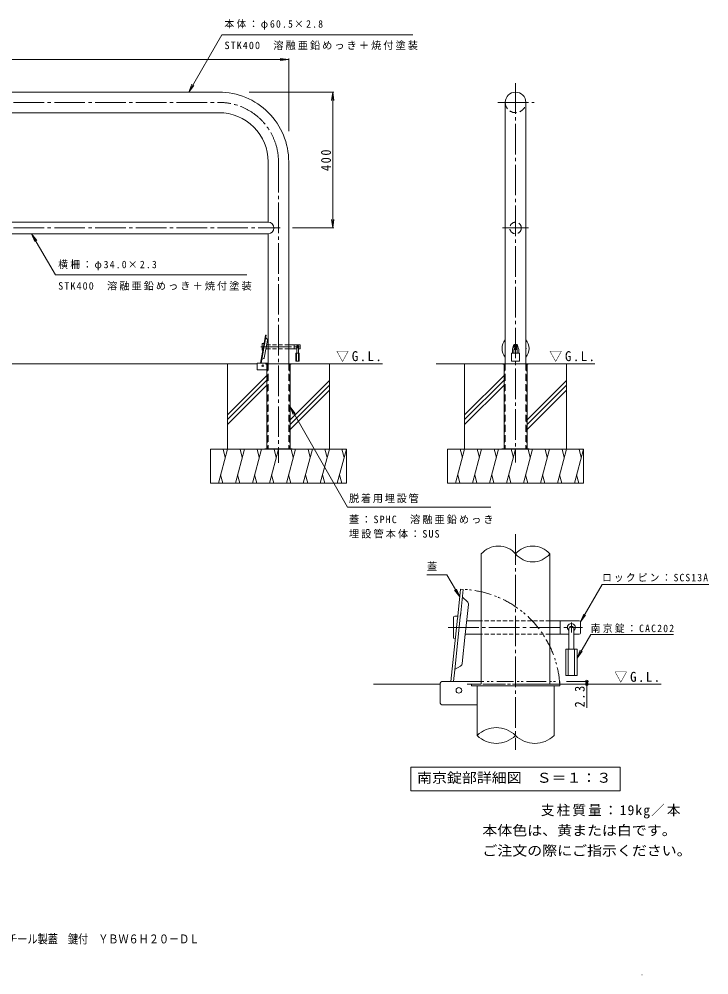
# Model space of a CAD drawing. Units: millimetres at full size, sheet at 1:10, with parts at other scales. Extents: x -1822 to 1860, y -1460 to 1355.
# Drawn here: x -171 to 1860, y -1460 to 1355 of the extents above; entities that cross this region are included whole.
import ezdxf
from ezdxf.enums import TextEntityAlignment as Align

# ---------------------------------------------------------------- set-up
doc = ezdxf.new("R2010")
doc.units = ezdxf.units.MM
doc.header["$LTSCALE"] = 10
doc.header["$PDMODE"] = 32
doc.header["$PDSIZE"] = 8
for name, pattern in [('CHAIN1', [8, 5, -1, 1, -1]), ('CHAIN2', [12, 9, -1, 1, -1]), ('DASHED1', [1.8, 1.2, -0.6]), ('DASHED2', [3, 2, -1]), ('DOUBLE_CHAIN1', [8.8, 5, -1, 0.6, -0.6, 0.6, -1])]:
    doc.linetypes.add(name, pattern=pattern)
for name, color, linetype, lineweight in [('C-0', 4, 'Continuous', 9), ('C-1', 7, 'Continuous', 9), ('C-2', 4, 'Continuous', 9), ('C-3', 3, 'DASHED2', 9), ('C-4', 7, 'Continuous', 9), ('C-5', 7, 'Continuous', 9), ('C-6', 7, 'Continuous', 9), ('C-A', 2, 'Continuous', 9), ('C-E', 6, 'Continuous', 5), ('D-0', 4, 'Continuous', 9), ('D-1', 3, 'Continuous', 9), ('D-2', 4, 'Continuous', 9), ('D-4', 7, 'Continuous', 9), ('D-5', 7, 'Continuous', 9), ('D-6', 7, 'Continuous', 9), ('D-A', 2, 'Continuous', 9), ('D-E', 6, 'Continuous', 5)]:
    doc.layers.add(name, color=color, linetype=linetype, lineweight=lineweight)
doc.layers.add('F-5', color=2, linetype='Continuous')
doc.layers.add('F-F', color=2, linetype='Continuous')
doc.styles.add('ＭＳ ゴシック', font='')
doc.styles.get('ＭＳ ゴシック').set_extended_font_data('MS Gothic')

msp = doc.modelspace()

# ---------------------------------------------------------------- linework, layer by layer
at = {"layer": 'C-0', "color": 7, "linetype": 'CHAIN2'}
for p, q in [((1290.35, 1165.91), (1290.35, 48.64)), ((-1027.44, 1109.41), (417.31, 1109.41)), ((1238.46, 1109.4), (1345.48, 1109.4)), ((592.31, 934.41), (592.31, 47.76)), ((-1027.44, 739.66), (597.49, 739.66)), ((1251.56, 739.65), (1328.68, 739.65)), ((540.44, 389.89), (659.05, 389.89))]:
    msp.add_line(p, q, dxfattribs=at)
at = {"layer": 'C-0'}
for p, q in [((1283.35, 390.74), (1283.35, 388.82)), ((1297.35, 390.74), (1297.35, 388.82)), ((554.81, 339.66), (554.81, 338.16)), ((554.81, 339.66), (554.81, 338.16)), ((554.81, 339.66), (629.81, 339.66)), ((554.81, 338.16), (558.31, 338.16)), ((558.31, 338.16), (558.31, 89.66)), ((626.31, 338.16), (626.31, 89.66)), ((629.81, 338.16), (626.31, 338.16)), ((629.81, 339.66), (629.81, 338.16)), ((1252.85, 339.66), (1252.85, 338.16)), ((1252.85, 339.66), (1252.85, 338.16)), ((1252.85, 339.66), (1327.85, 339.66)), ((1252.85, 338.16), (1256.35, 338.16)), ((1256.35, 338.16), (1256.35, 89.66)), ((1324.35, 338.16), (1324.35, 89.66)), ((1327.85, 338.16), (1324.35, 338.16)), ((1327.85, 339.66), (1327.85, 338.16))]:
    msp.add_line(p, q, dxfattribs=at)
at = {"layer": 'C-0', "linetype": 'DASHED2'}
for p, q in [((559.81, 338.16), (559.81, 89.66)), ((624.81, 338.16), (624.81, 89.66)), ((1257.85, 338.16), (1257.85, 89.66)), ((1322.85, 338.16), (1322.85, 89.66))]:
    msp.add_line(p, q, dxfattribs=at)
at = {"layer": 'C-0', "color": 7, "linetype": 'CHAIN2'}
msp.add_arc((417.31, 934.41), 175, 0, 90.00024, dxfattribs=at)
at = {"layer": 'C-0'}
for centre, start, end in [((1290.35, 390.74), 359.99939, 180.00061), ((1290.35, 388.82), 179.99939, 187.6925), ((1290.35, 388.82), 229.58139, 310.41597), ((1290.35, 388.82), 352.30522, 0.00061)]:
    msp.add_arc(centre, 7, start, end, dxfattribs=at)
at = {"layer": 'C-0', "linetype": 'DASHED2'}
for centre, start, end in [((558.31, 338.16), 0, 90), ((626.31, 338.16), 90, 180), ((1256.35, 338.16), 0, 90), ((1324.35, 338.16), 90, 180)]:
    msp.add_arc(centre, 1.5, start, end, dxfattribs=at)
at = {"layer": 'C-1', "color": 3}
for p, q in [((529.56, 322.96), (529.56, 340.46)), ((531.06, 341.96), (562.06, 341.96)), ((531.06, 321.46), (558.31, 321.46))]:
    msp.add_line(p, q, dxfattribs=at)
at = {"layer": 'C-1'}
for p, q in [((552.31, 89.66), (552.31, 88.16)), ((632.31, 89.66), (552.31, 89.66)), ((579.81, 89.66), (579.81, 88.16)), ((604.81, 89.66), (604.81, 88.16)), ((632.31, 89.66), (632.31, 88.16)), ((1250.35, 89.66), (1250.35, 88.16)), ((1330.35, 89.66), (1250.35, 89.66)), ((1277.85, 89.66), (1277.85, 88.16)), ((1302.85, 89.66), (1302.85, 88.16)), ((1330.35, 89.66), (1330.35, 88.16))]:
    msp.add_line(p, q, dxfattribs=at)
at = {"layer": 'C-1', "color": 3}
for centre, start, end in [((531.06, 340.46), 90, 180), ((531.06, 322.96), 180, 270)]:
    msp.add_arc(centre, 1.5, start, end, dxfattribs=at)
at = {"layer": 'C-2', "color": 3}
for p, q in [((-1027.44, 1139.66), (417.31, 1139.66)), ((1260.1, 1109.4), (1260.1, 339.66)), ((1320.6, 1109.4), (1320.6, 339.66)), ((-1027.44, 1079.16), (417.31, 1079.16)), ((562.06, 934.41), (562.06, 756.66)), ((622.56, 934.41), (622.56, 339.66)), ((-1027.44, 756.66), (562.06, 756.66)), ((-1027.44, 722.66), (562.06, 722.66)), ((562.06, 722.66), (562.06, 339.66))]:
    msp.add_line(p, q, dxfattribs=at)
at = {"layer": 'C-2'}
for p, q in [((541.75, 341.96), (556.14, 423.6)), ((553.88, 424), (552.68, 417.19)), ((553.88, 424), (556.14, 423.6)), ((539.41, 341.96), (552.68, 417.19)), ((559.7, 409.2), (552.22, 366.79)), ((558.86, 411.84), (555.05, 415.66)), ((550.6, 357.62), (552.22, 366.79)), ((548.93, 355.43), (544.02, 353.14))]:
    msp.add_line(p, q, dxfattribs=at)
at = {"layer": 'C-2', "color": 3, "linetype": 'DASHED2'}
msp.add_circle((1290.35, 739.65), 17, dxfattribs=at)
at = {"layer": 'C-2', "color": 3}
for centre, radius, start, end in [((417.31, 934.41), 205.25, 0, 90.00023), ((1290.35, 1109.4), 30.25, 0, 180), ((417.31, 934.41), 144.75, 0, 90.0002), ((562.06, 739.66), 17, 270, 90)]:
    msp.add_arc(centre, radius, start, end, dxfattribs=at)
at = {"layer": 'C-2', "color": 3, "linetype": 'DASHED2'}
msp.add_arc((1290.35, 1109.4), 30.25, 180.00047, 0.00047, dxfattribs=at)
at = {"layer": 'C-2'}
for centre, radius, start, end in [((555.54, 416.15), 0.7, 169.99799, 224.99889), ((556.74, 409.72), 3, 349.99956, 44.99919), ((544.32, 352.51), 0.7, 115.00227, 170.00244), ((547.65, 358.14), 3, 295.00172, 349.99965)]:
    msp.add_arc(centre, radius, start, end, dxfattribs=at)
for major_axis, start_param, end_param in [((39.75, 0), 2.435662, 3.8475233), ((39.75, 0), 5.5772489, 6.9870586), ((30.75, 0), 2.9610315, 3.3221538), ((30.75, 0), 6.1025973, 6.4637734)]:
    msp.add_ellipse((1290.35, 384.8), major_axis=major_axis, ratio=0.9945, start_param=start_param, end_param=end_param, dxfattribs=at)
at = {"layer": 'C-3'}
for p, q in [((562.06, 339.66), (562.06, 89.66)), ((622.56, 339.66), (622.56, 89.66)), ((1260.1, 339.66), (1260.1, 89.66)), ((1320.6, 339.66), (1320.6, 89.66))]:
    msp.add_line(p, q, dxfattribs=at)
at = {"layer": 'C-4'}
for p, q in [((622.56, 1235.89), (597.77, 1239.15)), ((622.56, 1238.89), (622.56, 1024.33)), ((-1377.44, 1235.89), (622.56, 1235.89)), ((622.56, 1235.89), (597.77, 1232.63)), ((755.11, 1139.66), (506.37, 1139.66)), ((752.11, 1139.66), (748.85, 1114.87)), ((752.11, 1139.66), (755.37, 1114.87)), ((752.11, 739.66), (752.11, 1139.66)), ((752.11, 739.66), (748.85, 764.45)), ((752.11, 739.66), (755.37, 764.45)), ((755.11, 739.66), (633.92, 739.66))]:
    msp.add_line(p, q, dxfattribs=at)
at = {"layer": 'C-5'}
for p, q in [((327.96, 1139.66), (425.8, 1308.08)), ((988.33, 1308.09), (425.8, 1308.08)), ((327.96, 1139.66), (337.52, 1162.75)), ((327.96, 1139.66), (343.17, 1159.49)), ((-134.45, 722.66), (-124.88, 699.56)), ((-134.45, 722.66), (-119.23, 702.82)), ((-134.45, 722.66), (-64.38, 602.06)), ((-64.38, 602.06), (498.83, 602.06)), ((1287.85, 385.13), (1287.85, 394.67)), ((1292.85, 385.13), (1292.85, 394.67)), ((626.31, 213.29), (635.87, 190.2)), ((626.31, 213.29), (641.53, 193.46))]:
    msp.add_line(p, q, dxfattribs=at)
msp.add_lwpolyline([(626.31, 213.29), (795.67, -82.16), (1217.68, -82.16)], dxfattribs=at)
for centre, radius, start, end in [((1290.35, 389.9), 6, 349.8367, 190.1633), ((1288.85, 394.67), 1, 107.45982, 180), ((1291.85, 394.67), 1, 0, 72.54018), ((1290.35, 389.9), 6, 234.7027, 305.2973), ((1288.85, 385.13), 1, 180, 252.54018), ((1291.85, 385.13), 1, 287.45982, 0)]:
    msp.add_arc(centre, radius, start, end, dxfattribs=at)
at = {"layer": 'C-6'}
for p, q in [((544.57, 380.89), (544.57, 398.89)), ((545.57, 399.89), (549.63, 399.89)), ((562.06, 395.89), (557.35, 395.89)), ((655.57, 395.89), (622.56, 395.89)), ((638.57, 395.89), (638.57, 383.89)), ((656.57, 394.89), (656.57, 384.89)), ((546.1, 379.89), (545.57, 379.89)), ((562.06, 383.89), (555.23, 383.89)), ((646.32, 383.89), (622.56, 383.89)), ((655.57, 383.89), (650.82, 383.89))]:
    msp.add_line(p, q, dxfattribs=at)
at = {"layer": 'C-6', "linetype": 'DASHED1'}
for p, q in [((622.56, 395.89), (562.06, 395.89)), ((622.56, 383.89), (562.06, 383.89))]:
    msp.add_line(p, q, dxfattribs=at)
at = {"layer": 'C-6', "linetype": 'CHAIN1'}
msp.add_line((648.57, 394.41), (648.57, 385.35), dxfattribs=at)
at = {"layer": 'C-6', "color": 2}
for p, q in [((1278.35, 370.9), (1302.35, 370.9)), ((1280.85, 381.4), (1280.85, 370.9)), ((1285.35, 381.4), (1285.35, 370.9)), ((1295.35, 381.4), (1295.35, 370.9)), ((1299.85, 381.4), (1299.85, 370.9)), ((1302.35, 370.9), (1302.35, 347.4))]:
    msp.add_line(p, q, dxfattribs=at)
at = {"layer": 'C-6', "color": 6, "lineweight": 5}
for p, q in [((-1284.44, 339.65), (529.56, 339.66)), ((622.56, 339.66), (898.97, 339.66))]:
    msp.add_line(p, q, dxfattribs=at)
at = {"layer": 'C-6', "color": 2}
msp.add_lwpolyline([(1278.35, 370.9), (1278.35, 347.4), (1302.35, 347.4)], dxfattribs=at)
at = {"layer": 'C-6'}
for centre, radius, start, end in [((545.57, 398.89), 1, 90, 180), ((655.57, 394.89), 1, 0, 90), ((545.57, 380.89), 1, 180, 270), ((648.57, 389.89), 3.5, 310.00473, 229.99223), ((655.57, 384.89), 1, 270, 0)]:
    msp.add_arc(centre, radius, start, end, dxfattribs=at)
at = {"layer": 'C-6', "color": 2}
for radius, start, end in [(9.5, 105.25735, 180), (5, 119.99915, 180), (9.5, 0, 74.74271), (5, 0, 60.00085)]:
    msp.add_arc((1290.35, 381.4), radius, start, end, dxfattribs=at)
at = {"layer": 'C-A'}
for p, q in [((643.57, 370.89), (653.57, 370.89)), ((645.82, 370.89), (645.82, 347.39)), ((646.32, 388.64), (646.32, 370.89)), ((650.82, 388.64), (650.82, 370.89)), ((651.32, 370.89), (651.32, 347.39)), ((653.57, 370.89), (653.57, 347.39))]:
    msp.add_line(p, q, dxfattribs=at)
msp.add_lwpolyline([(643.57, 370.89), (643.57, 347.39), (653.57, 347.39)], dxfattribs=at)
msp.add_arc((648.57, 388.64), 2.25, 0, 180, dxfattribs=at)
at = {"layer": 'C-E'}
for p, q in [((-641.91, 339.66), (529.56, 339.66)), ((442.31, 88.16), (442.31, 339.66)), ((629.81, 339.66), (825.71, 339.66)), ((742.31, 88.16), (742.31, 339.66)), ((1056.13, 339.66), (1252.85, 339.66)), ((1140.35, 88.16), (1140.35, 339.66)), ((1327.85, 339.66), (1523.75, 339.66)), ((1440.35, 88.16), (1440.35, 339.66)), ((558.31, 305.47), (442.31, 189.47)), ((558.31, 291.32), (442.31, 175.32)), ((742.31, 290.59), (626.31, 174.59)), ((1256.35, 305.47), (1140.35, 189.47)), ((1256.35, 291.33), (1140.35, 175.33)), ((1440.35, 290.59), (1324.35, 174.59)), ((558.31, 277.18), (442.31, 161.18)), ((742.31, 276.44), (626.31, 160.44)), ((742.31, 262.3), (626.31, 146.3)), ((1256.35, 277.18), (1140.35, 161.18)), ((1440.35, 276.44), (1324.35, 160.44)), ((1440.35, 262.3), (1324.35, 146.3)), ((392.31, 88.16), (792.31, 88.16)), ((392.31, -11.84), (392.31, 88.16)), ((442.31, 88.16), (415.51, -11.84)), ((429.26, 88.16), (435.78, 63.81)), ((492.31, 88.16), (465.51, -11.84)), ((479.26, 88.16), (485.78, 63.81)), ((542.31, 88.16), (515.51, -11.84)), ((529.26, 88.16), (535.78, 63.81)), ((592.31, 88.16), (565.51, -11.84)), ((579.26, 88.16), (585.78, 63.81)), ((642.31, 88.16), (615.51, -11.84)), ((629.26, 88.16), (635.78, 63.81)), ((692.31, 88.16), (665.51, -11.84)), ((679.26, 88.16), (685.78, 63.81)), ((742.31, 88.16), (715.51, -11.84)), ((729.26, 88.16), (735.78, 63.81)), ((792.31, 88.16), (765.51, -11.84)), ((779.26, 88.16), (785.78, 63.81)), ((792.31, -11.84), (792.31, 88.16)), ((1090.35, 88.16), (1490.35, 88.16)), ((1090.35, -11.84), (1090.35, 88.16)), ((1140.35, 88.16), (1113.55, -11.84)), ((1127.3, 88.16), (1133.82, 63.81)), ((1190.35, 88.16), (1163.55, -11.84)), ((1177.3, 88.16), (1183.82, 63.81)), ((1240.35, 88.16), (1213.55, -11.84)), ((1227.3, 88.16), (1233.82, 63.81)), ((1290.35, 88.16), (1263.55, -11.84)), ((1277.3, 88.16), (1283.82, 63.81)), ((1340.35, 88.16), (1313.55, -11.84)), ((1327.3, 88.16), (1333.82, 63.81)), ((1390.35, 88.16), (1363.55, -11.84)), ((1377.3, 88.16), (1383.82, 63.81)), ((1440.35, 88.16), (1413.55, -11.84)), ((1427.3, 88.16), (1433.82, 63.81)), ((1490.35, 88.16), (1463.55, -11.84)), ((1477.3, 88.16), (1483.82, 63.81)), ((1490.35, -11.84), (1490.35, 88.16)), ((428.56, -11.84), (422.04, 12.51)), ((478.56, -11.84), (472.04, 12.51)), ((528.56, -11.84), (522.04, 12.51)), ((578.56, -11.84), (572.04, 12.51)), ((628.56, -11.84), (622.04, 12.51)), ((678.56, -11.84), (672.04, 12.51)), ((728.56, -11.84), (722.04, 12.51)), ((778.56, -11.84), (772.04, 12.51)), ((1126.6, -11.84), (1120.08, 12.51)), ((1176.6, -11.84), (1170.08, 12.51)), ((1226.6, -11.84), (1220.08, 12.51)), ((1276.6, -11.84), (1270.08, 12.51)), ((1326.6, -11.84), (1320.08, 12.51)), ((1376.6, -11.84), (1370.08, 12.51)), ((1426.6, -11.84), (1420.08, 12.51)), ((1476.6, -11.84), (1470.08, 12.51)), ((392.31, -11.84), (792.31, -11.84)), ((1090.35, -11.84), (1490.35, -11.84))]:
    msp.add_line(p, q, dxfattribs=at)
at = {"layer": 'C-E', "color": 4, "lineweight": 9}
msp.add_circle((545.96, 334.16), 2.5, dxfattribs=at)
at = {"layer": 'D-0', "color": 7, "linetype": 'CHAIN2'}
for p, q in [((1290.35, -162.13), (1290.35, -797.45)), ((1091.98, -436.89), (1487.33, -436.89))]:
    msp.add_line(p, q, dxfattribs=at)
at = {"layer": 'D-0', "linetype": 'DOUBLE_CHAIN1'}
for p, q in [((1146.76, -595.89), (1334.69, -595.89)), ((1182.64, -603.56), (1147.56, -603.56)), ((1420.35, -603.56), (1182.64, -603.56))]:
    msp.add_line(p, q, dxfattribs=at)
at = {"layer": 'D-0'}
for p, q in [((1177.01, -608.56), (1177.01, -754.88)), ((1403.68, -608.56), (1403.68, -754.88)), ((1420.35, -603.56), (1420.35, -608.56))]:
    msp.add_line(p, q, dxfattribs=at)
msp.add_lwpolyline([(1160.35, -603.56), (1160.35, -608.56), (1420.35, -608.56)], dxfattribs=at)
at = {"layer": 'D-0', "linetype": 'DOUBLE_CHAIN1'}
msp.add_lwpolyline([(1330.32, -595.89), (1420.35, -595.89), (1420.35, -603.56)], dxfattribs=at)
msp.add_arc((1123.35, -621.89), 297.56, 3.53229, 87.53222, dxfattribs=at)
at = {"layer": 'D-0'}
for centre, start, end in [((1233.68, -812.02), 45.23975, 134.76025), ((1233.68, -697.73), 225.23975, 314.76025), ((1347.01, -697.73), 225.23975, 314.76025)]:
    msp.add_arc(centre, 80.48, start, end, dxfattribs=at)
at = {"layer": 'D-1'}
for p, q in [((1189.51, -220.24), (1189.51, -603.56)), ((1391.18, -220.24), (1391.18, -603.56)), ((1189.51, -456.89), (1189.51, -603.56)), ((1068.68, -659.23), (1068.68, -600.89)), ((1189.51, -595.89), (1073.68, -595.89)), ((1073.68, -664.23), (1177.01, -664.23))]:
    msp.add_line(p, q, dxfattribs=at)
for centre, radius, start, end in [((1239.93, -263.04), 66.14, 40.32983, 139.67017), ((1340.76, -263.04), 66.14, 40.32983, 139.67017), ((1340.76, -177.44), 66.14, 220.32983, 319.67017), ((1073.68, -600.89), 5, 90, 180), ((1073.68, -659.23), 5, 180, 270)]:
    msp.add_arc(centre, radius, start, end, dxfattribs=at)
at = {"layer": 'D-2'}
for p, q in [((1127.85, -403.64), (1136.16, -324.6)), ((1148.2, -360.59), (1134.62, -348.78)), ((1140.48, -474.85), (1151.58, -369.18)), ((1099.94, -595.89), (1119.58, -408.99)), ((1128.57, -396.84), (1111.31, -561.01)), ((1133.34, -542.79), (1142.36, -456.89)), ((1111.31, -561.01), (1107.64, -595.89)), ((1128.29, -550.46), (1112.5, -559.21))]:
    msp.add_line(p, q, dxfattribs=at)
at = {"layer": 'D-2', "color": 6, "linetype": 'DOUBLE_CHAIN1', "lineweight": 5}
for p, q in [((1347.71, -603.56), (1182.64, -603.56)), ((1340.87, -603.56), (1420.35, -603.56))]:
    msp.add_line(p, q, dxfattribs=at)
at = {"layer": 'D-2'}
msp.add_lwpolyline([(1119.12, -413.33), (1128.53, -323.8), (1136.16, -324.6)], dxfattribs=at)
for centre, radius, start, end in [((1136.15, -347.02), 2.33, 173.99799, 228.99889), ((1141.64, -368.13), 10, 353.99956, 48.99919), ((1113.63, -561.25), 2.33, 119.00227, 174.00244), ((1123.39, -541.74), 10, 299.00172, 353.99965)]:
    msp.add_arc(centre, radius, start, end, dxfattribs=at)
at = {"layer": 'D-4'}
for p, q in [((1421.36, -416.89), (1421.36, -456.89)), ((1503.29, -595.89), (1440.35, -595.89)), ((1503.29, -603.56), (1440.35, -603.56)), ((1500.29, -595.89), (1500.29, -673.69))]:
    msp.add_line(p, q, dxfattribs=at)
for p in [(1500.29, -595.89), (1500.29, -603.56)]:
    msp.add_point(p, dxfattribs=at)
at = {"layer": 'D-5'}
for p, q in [((1088.28, -281.29), (1029.48, -281.29)), ((1126.11, -346.81), (1088.28, -281.29)), ((1126.11, -346.81), (1110.9, -326.98)), ((1126.11, -346.81), (1116.55, -323.72)), ((1481.36, -420.23), (1490.93, -397.13)), ((1481.36, -420.23), (1496.58, -400.39)), ((1471.36, -526.72), (1480.93, -503.62)), ((1471.36, -526.72), (1486.58, -506.88)), ((982.35, -847.8), (1598.35, -847.8)), ((982.35, -847.8), (982.35, -917.8)), ((1598.35, -847.8), (1598.35, -917.8)), ((982.35, -917.8), (1598.35, -917.8))]:
    msp.add_line(p, q, dxfattribs=at)
for points in [[(1481.36, -420.23), (1545.13, -309.77), (1859.51, -309.77)], [(1471.36, -526.72), (1511.53, -457.22), (1755.13, -457.22)]]:
    msp.add_lwpolyline(points, dxfattribs=at)
at = {"layer": 'D-6'}
for p, q in [((1108.03, -466.89), (1108.03, -406.89)), ((1111.36, -403.56), (1120.15, -403.56)), ((1189.51, -416.89), (1146.57, -416.89)), ((1478.03, -416.89), (1391.18, -416.89)), ((1481.36, -420.23), (1481.36, -453.56)), ((1113.14, -470.23), (1111.36, -470.23)), ((1189.51, -456.89), (1142.36, -456.89)), ((1447.19, -456.89), (1391.18, -456.89)), ((1478.03, -456.89), (1462.19, -456.89))]:
    msp.add_line(p, q, dxfattribs=at)
at = {"layer": 'D-6', "linetype": 'DASHED1'}
for p, q in [((1391.18, -416.89), (1189.51, -416.89)), ((1391.18, -456.89), (1189.51, -456.89))]:
    msp.add_line(p, q, dxfattribs=at)
at = {"layer": 'D-6', "linetype": 'CHAIN1'}
msp.add_line((1454.69, -421.84), (1454.69, -452.05), dxfattribs=at)
at = {"layer": 'D-6'}
for centre, radius, start, end in [((1111.36, -406.89), 3.33, 90, 180), ((1478.03, -420.23), 3.33, 0, 90), ((1454.69, -436.89), 11.67, 310.00473, 229.99223), ((1111.36, -466.89), 3.33, 180, 270), ((1478.03, -453.56), 3.33, 270, 0)]:
    msp.add_arc(centre, radius, start, end, dxfattribs=at)
at = {"layer": 'D-A'}
for p, q in [((1447.19, -441.06), (1447.19, -500.23)), ((1462.19, -441.06), (1462.19, -500.23)), ((1438.03, -500.23), (1471.36, -500.23)), ((1445.53, -500.23), (1445.53, -578.56)), ((1463.86, -500.23), (1463.86, -578.56)), ((1471.36, -500.23), (1471.36, -578.56))]:
    msp.add_line(p, q, dxfattribs=at)
msp.add_lwpolyline([(1438.03, -500.23), (1438.03, -578.56), (1471.36, -578.56)], dxfattribs=at)
msp.add_circle((1123.35, -621.89), 8.33, dxfattribs=at)
msp.add_arc((1454.69, -441.06), 7.5, 0, 180, dxfattribs=at)
at = {"layer": 'D-E'}
for p, q in [((1068.68, -603.56), (871.82, -603.56)), ((1420.69, -603.56), (1719.35, -603.56)), ((1661.73, -1459.77), (1662.87, -1459.77))]:
    msp.add_line(p, q, dxfattribs=at)

# ---------------------------------------------------------------- texts
at = {"layer": 'C-4', "color": 2, "insert": (747.11, 907.16), "char_height": 29.33, "attachment_point": 7, "rotation": 90, "style": 'ＭＳ ゴシック'}
msp.add_mtext('\\T1.27;\\W0.9;400', dxfattribs=at)
at = {"layer": 'C-5', "char_height": 21.99, "attachment_point": 7, "style": 'ＭＳ ゴシック'}
for s, insert in [('\\T1.25;\\W0.95;本体：φ60.5×2.8', (433.33, 1323.49)), ('\\T1.2;STK400\u3000溶融亜鉛めっき＋焼付塗装', (433.33, 1263.74)), ('\\T1.25;\\W0.95;横柵：φ34.0×2.3', (-56.17, 615.21)), ('\\T1.2;STK400\u3000溶融亜鉛めっき＋焼付塗装', (-56.17, 555.46)), ('\\T1.17;脱着用埋設管', (799.88, -70.3)), ('\\T1.2;蓋：SPHC\u3000溶融亜鉛めっき', (799.88, -132.09)), ('\\T1.2;埋設管本体：SUS', (799.88, -174.64))]:
    msp.add_mtext(s, dxfattribs=dict(at, insert=insert))
at = {"layer": 'C-5', "color": 2, "char_height": 29.33, "attachment_point": 7, "style": 'ＭＳ ゴシック'}
for insert in [(761.87, 344.88), (1389.45, 344.88)]:
    msp.add_mtext('\\T1.22;\\W0.95;▽G.L.', dxfattribs=dict(at, insert=insert))
at = {"layer": 'D-4', "color": 2, "insert": (1581.24, -599.43), "char_height": 29.33, "attachment_point": 7, "style": 'ＭＳ ゴシック'}
msp.add_mtext('\\T1.22;\\W0.95;▽G.L.', dxfattribs=at)
at = {"layer": 'D-4', "color": 2, "insert": (1494.29, -672.07), "char_height": 29.33, "attachment_point": 7, "rotation": 90, "style": 'ＭＳ ゴシック'}
msp.add_mtext('\\T1.27;\\W0.9;2.3', dxfattribs=at)
at = {"layer": 'D-5', "style": 'ＭＳ ゴシック'}
msp.add_text('蓋', height=21.99, dxfattribs=at).set_placement((1029.48, -274.62), align=Align.BOTTOM_LEFT)
at = {"layer": 'D-5', "color": 2, "style": 'ＭＳ ゴシック', "width": 1.1}
msp.add_text('南京錠部詳細図\u3000Ｓ＝１：３', height=29.33, dxfattribs=at).set_placement((1000.35, -902.8), align=Align.BOTTOM_LEFT)
at = {"layer": 'D-5', "char_height": 21.99, "attachment_point": 7, "style": 'ＭＳ ゴシック'}
for s, insert in [('\\T1.23;\\W0.95;ロックピン：SCS13A', (1545.13, -303.1)), ('\\T1.25;\\W0.95;南京錠：CAC202', (1511.53, -453.09))]:
    msp.add_mtext(s, dxfattribs=dict(at, insert=insert))
at = {"layer": 'F-5', "style": 'ＭＳ ゴシック', "width": 1.1}
for s, p in [('本体色は、黄または白です。', (1192.64, -1057.84)), ('ご注文の際にご指示ください。', (1192.64, -1117.31))]:
    msp.add_text(s, height=29.33, dxfattribs=at).set_placement(p, align=Align.BOTTOM_LEFT)
at = {"layer": 'F-5', "insert": (1364.84, -999.01), "char_height": 29.33, "attachment_point": 7, "style": 'ＭＳ ゴシック'}
msp.add_mtext('\\T1.16;支柱質量：19kg／本', dxfattribs=at)
at = {"layer": 'F-F', "style": 'ＭＳ ゴシック', "width": 0.85}
msp.add_text('車止め\u3000スチール製\u3000アーチ型横バー付\u3000脱着式\u3000スチール製蓋\u3000鍵付\u3000ＹＢＷ６Ｈ２０－ＤＬ', height=25.66, dxfattribs=at).set_placement((-920, -1374.79), align=Align.BOTTOM_LEFT)

doc.saveas('drawing.dxf')
